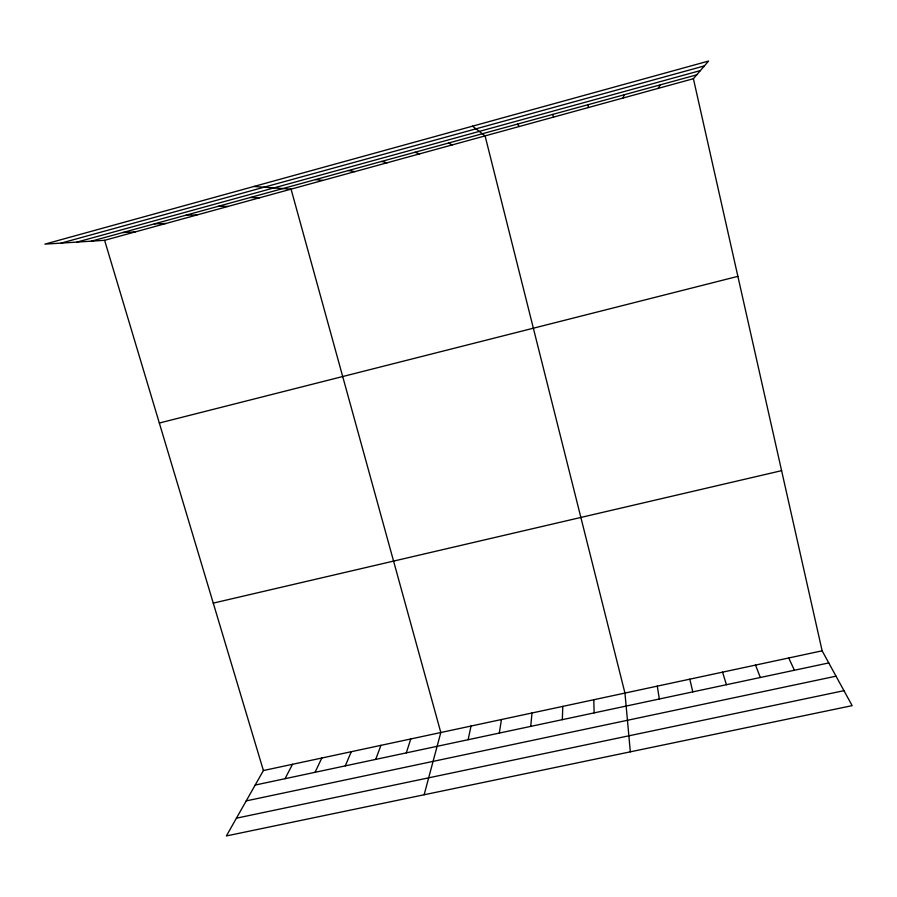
<?xml version="1.0" encoding="UTF-8"?>
<svg xmlns="http://www.w3.org/2000/svg" width="897" height="897" viewBox="0 0 897 897"><rect width="100%" height="100%" fill="white"/><g stroke="black" fill="none" stroke-linecap="round" stroke-linejoin="round"><path stroke-width="1.35" d="M562.318 719.652L562.8 706.376M588.14 107.595L588.365 104.613M530.721 726.379L532.011 712.98M499.315 733.062L501.423 719.529M468.122 739.711L471.026 726.043M424.146 794.753L440.808 732.513L291.065 189.144L253.885 186.475M406.307 752.875L410.781 738.949M375.708 759.389L380.945 745.34M622.989 98.031L624.222 94.757M345.289 765.859L351.288 751.697M315.06 772.295L321.81 758.01M285.033 778.697L292.512 764.289M104.613 240.318L263.404 770.534L226.38 835.937L852.15 705.647L822.134 650.818L693.403 78.712L708.563 61.063L44.85 244.141L104.613 240.318L693.403 78.712M658.073 88.411L660.349 84.834M61.175 243.098L704.403 65.907M76.974 242.089L700.389 70.583M91.427 241.158L696.734 74.843M159.33 423.025L737.883 276.354M213.262 603.12L781.601 470.667M263.404 770.534L822.134 650.818M255.185 785.054L828.761 662.928M246.204 800.898L836.015 676.181M236.427 818.176L843.954 690.679M122.799 232.547L135.178 231.931M154.385 223.869L165.945 223.488M186.184 215.123L196.914 214.988M218.195 206.332L228.096 206.422M250.431 197.475L259.48 197.811M315.553 179.579L322.864 180.42M348.451 170.542L354.876 171.63M381.573 161.438L387.1 162.783M414.93 152.277L419.538 153.88M448.511 143.049L452.2 144.91M472.528 126.174L485.086 135.884L624.951 693.067L630.333 751.832M517.423 124.111L519.195 126.522M788.721 657.972L794.417 670.238M755.532 665.081L760.308 677.493M722.567 672.145L726.424 684.714M552.765 114.401L553.55 117.092M689.815 679.164L692.776 691.879M657.277 686.138L659.34 698.998M593.78 699.738L594.128 712.88"/></g></svg>
